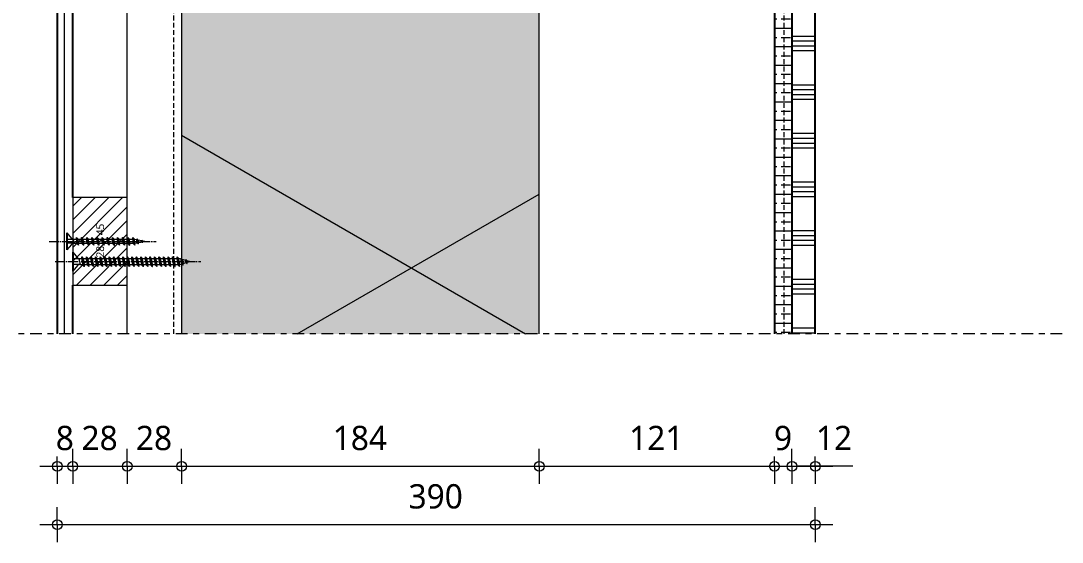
# Model space of a CAD drawing. Header units: millimetres. Extents: x 2927 to 18500, y -7154 to 6447.
# Drawn here: x 15997 to 16533, y -293 to -25 of the extents above; entities that cross this region are included whole.
import ezdxf

# ---------------------------------------------------------------- set-up
doc = ezdxf.new("R2010")
doc.units = ezdxf.units.MM
for name, pattern in [('MV_center', [15, 6, -3, 3, -3]), ('MV_hartlijn_staal', [6.6, 5, -0.8, 0, -0.8]), ('MV_hidden', [3.75, 2.5, -1.25])]:
    doc.linetypes.add(name, pattern=pattern)
for name, color, linetype, lineweight in [('A-ANNO-DIMS', 211, 'Continuous', 13), ('A-ANNO-DIMS-5', 211, 'Continuous', 13), ('A-ANNO-NOTE', 131, 'Continuous', 18), ('A-DETL', 90, 'Continuous', 13), ('A-DETL-GENF', 92, 'Continuous', 18), ('A-DETL-MEDM', 33, 'Continuous', 18)]:
    doc.layers.add(name, color=color, linetype=linetype, lineweight=lineweight)
doc.styles.add('Segoe UI_1', font='segoeui.ttf', dxfattribs={"height": 4})
doc.styles.add('Segoe UI_3', font='segoeui.ttf', dxfattribs={"height": 12.5})
doc.dimstyles.new('2_5_mm', dxfattribs={"dimscale": 304.8, "dimtxt": 13.092049, "dimasz": 0.016404, "dimexe": 0.029528, "dimexo": 0.0625, "dimgap": 0.014764, "dimtad": 1, "dimdec": 0, "dimzin": 0, "dimdsep": 46, "dimtxsty": 'Segoe UI_3', "dimblk1": 'DOTBLANK', "dimblk2": 'DOTBLANK', "dimsah": 1, "dimcen": 0.09, "dimdle": 0.029528, "dimazin": 0, "dimtfac": 1, "dimtdec": 4, "dimtix": 1, "dimtmove": 0, "dimatfit": 3, "dimfxl": 0.029528, "dimfxlon": 1, "dimtvp": 1, "dimtfill": 1, "dimtolj": 1, "dimtzin": 0, "dimarcsym": 2})
doc.dimstyles.new('2_5_mm_2', dxfattribs={"dimscale": 304.8, "dimtxt": 13.092049, "dimasz": 0.016404, "dimexe": 0.029528, "dimexo": 0.0625, "dimgap": 0.014764, "dimtad": 1, "dimdec": 0, "dimzin": 0, "dimdsep": 46, "dimtxsty": 'Segoe UI_3', "dimblk1": 'DOTBLANK', "dimblk2": 'DOTBLANK', "dimsah": 1, "dimcen": 0.09, "dimdle": 0.029528, "dimazin": 0, "dimtfac": 1, "dimtdec": 4, "dimtix": 1, "dimtmove": 1, "dimatfit": 3, "dimfxl": 0.029528, "dimfxlon": 1, "dimtvp": 1, "dimtfill": 1, "dimtolj": 1, "dimtzin": 0, "dimarcsym": 2})
doc.dimstyles.new('2_5_mm_4', dxfattribs={"dimscale": 304.8, "dimtxt": 13.092049, "dimasz": 0.016404, "dimexe": 0.029528, "dimexo": 0.0625, "dimgap": 0.014764, "dimtad": 1, "dimdec": 0, "dimzin": 0, "dimdsep": 46, "dimtxsty": 'Segoe UI_3', "dimblk1": 'DOTBLANK', "dimblk2": 'DOTBLANK', "dimsah": 1, "dimcen": 0.09, "dimdle": 0.029528, "dimazin": 0, "dimtfac": 1, "dimtdec": 4, "dimtix": 1, "dimtmove": 0, "dimatfit": 3, "dimfxl": 0.029528, "dimfxlon": 1, "dimtvp": 1, "dimtfill": 1, "dimtolj": 1, "dimtzin": 0, "dimarcsym": 2})

# ---------------------------------------------------------------- blocks, each defined once
blk = doc.blocks.new('42_isolatie - Type 1-4084875-Details Domera')
at = {"layer": 'A-DETL-GENF'}
blk.add_hatch(color=256, dxfattribs=at).paths.add_polyline_path([(219.74, 0.8), (669.88, 0.8), (669.88, 184.8), (219.74, 184.8), (219.74, 50.04)])
at = {"layer": 'A-DETL-GENF', "lineweight": 13}
h = blk.add_hatch(dxfattribs=at)
h.set_pattern_fill('FP_24', color=256, style=0, pattern_type=2)
h.set_pattern_definition([(60, (-2126.39, 181.76), (-155.885, 90), []), (120, (-2126.39, 181.76), (-155.885, -90), [])])
h.paths.add_polyline_path([(219.74, 0.8), (669.88, 0.8), (669.88, 184.8), (219.74, 184.8), (219.74, 50.04)])
at = {"layer": 'A-DETL-GENF'}
for p, q in [((669.88, 184.8), (219.74, 184.8)), ((669.88, 184.8), (219.74, 184.8)), ((669.88, 0.8), (669.88, 184.8)), ((669.88, 0.8), (669.88, 184.8)), ((219.74, 0.8), (485.88, 0.8)), ((219.74, 0.8), (485.88, 0.8)), ((485.88, 0.8), (669.88, 0.8))]:
    blk.add_line(p, q, dxfattribs=at)
blk = doc.blocks.new('00 hout rechthoekig - 28x45-V280-Details Domera')
at = {"layer": 'A-DETL-GENF', "lineweight": 13}
h = blk.add_hatch(dxfattribs=at)
h.set_pattern_fill('FP_339', color=256, style=0, pattern_type=2)
h.set_pattern_definition([(315, (160.531, 16024.233), (3.5355339, 3.5355339), [])])
h.paths.add_polyline_path([(0, -28), (45, -28), (45, 0), (0, 0)])
at = {"layer": 'A-DETL-MEDM'}
for p, q in [((45, 0), (0, 0)), ((0, 0), (0, -28)), ((45, -28), (45, 0)), ((0, -28), (45, -28))]:
    blk.add_line(p, q, dxfattribs=at)
blk = doc.blocks.new('28 schroeven 2D - Verzonken schroef 5_0x60mm-3245535-Details Domera')
at = {"layer": 'A-DETL-GENF', "linetype": 'MV_hartlijn_staal', "lineweight": 13}
blk.add_line((0, 9.1), (0, -65.9), dxfattribs=at)
at = {"layer": 'A-DETL-GENF', "lineweight": 5}
for p, q in [((-4.9, 0), (4.9, 0)), ((-2.04, -2.4), (-4.9, 0)), ((4.9, 0), (2.04, -2.4)), ((-4.54, -0.3), (4.54, -0.3)), ((2.5, -4.74), (-2.5, -5.9)), ((-2.5, -5.9), (-1.75, -5.26)), ((-1.5, -4), (1.53, -3.26)), ((-1.5, -3.55), (-1.5, -55)), ((1.5, -55), (1.5, -3.55)), ((1.75, -5.38), (2.5, -4.74)), ((2.5, -7.07), (-2.5, -8.23)), ((-2.5, -8.23), (-1.75, -7.59)), ((2.5, -9.4), (-2.5, -10.57)), ((-2.5, -10.57), (-1.75, -9.93)), ((1.75, -7.71), (2.5, -7.07)), ((1.75, -10.04), (2.5, -9.4)), ((2.5, -11.73), (-2.5, -12.9)), ((-2.5, -12.9), (-1.75, -12.26)), ((2.5, -14.07), (-2.5, -15.23)), ((-2.5, -15.23), (-1.75, -14.59)), ((1.75, -12.37), (2.5, -11.73)), ((1.75, -14.71), (2.5, -14.07)), ((2.5, -16.4), (-2.5, -17.56)), ((-2.5, -17.56), (-1.75, -16.92)), ((2.5, -18.73), (-2.5, -19.9)), ((-2.5, -19.9), (-1.75, -19.26)), ((2.5, -21.07), (-2.5, -22.23)), ((1.75, -17.04), (2.5, -16.4)), ((1.75, -19.37), (2.5, -18.73)), ((1.75, -21.71), (2.5, -21.07)), ((-2.5, -22.23), (-1.75, -21.59)), ((2.5, -23.4), (-2.5, -24.56)), ((-2.5, -24.56), (-1.75, -23.92)), ((2.5, -25.73), (-2.5, -26.9)), ((-2.5, -26.9), (-1.75, -26.26)), ((1.75, -24.04), (2.5, -23.4)), ((1.75, -26.37), (2.5, -25.73)), ((2.5, -28.07), (-2.5, -29.23)), ((-2.5, -29.23), (-1.75, -28.59)), ((2.5, -30.4), (-2.5, -31.56)), ((-2.5, -31.56), (-1.75, -30.92)), ((1.75, -28.71), (2.5, -28.07)), ((1.75, -31.04), (2.5, -30.4)), ((2.5, -32.73), (-2.5, -33.9)), ((-2.5, -33.9), (-1.75, -33.26)), ((2.5, -35.07), (-2.5, -36.23)), ((-2.5, -36.23), (-1.75, -35.59)), ((2.5, -37.4), (-2.5, -38.56)), ((1.75, -33.37), (2.5, -32.73)), ((1.75, -35.71), (2.5, -35.07)), ((1.75, -38.04), (2.5, -37.4)), ((-2.5, -38.56), (-1.75, -37.92)), ((2.5, -39.73), (-2.5, -40.9)), ((-2.5, -40.9), (-1.75, -40.26)), ((2.5, -42.06), (-2.5, -43.23)), ((-2.5, -43.23), (-1.75, -42.59)), ((1.75, -40.37), (2.5, -39.73)), ((1.75, -42.7), (2.5, -42.06)), ((2.5, -44.4), (-2.5, -45.56)), ((-2.5, -45.56), (-1.75, -44.92)), ((2.5, -46.73), (-2.5, -47.89)), ((-2.5, -47.89), (-1.75, -47.25)), ((1.75, -45.04), (2.5, -44.4)), ((1.75, -47.37), (2.5, -46.73)), ((2.5, -49.06), (-2.5, -50.23)), ((-2.5, -50.23), (-1.75, -49.59)), ((2.5, -51.4), (-2.5, -52.56)), ((-2.5, -52.56), (-1.75, -51.92)), ((1.75, -49.7), (2.5, -49.06)), ((1.75, -52.04), (2.5, -51.4)), ((2.5, -53.73), (-2.5, -54.89)), ((-2.5, -54.89), (-1.75, -54.25)), ((1.76, -55.84), (-1.76, -56.66)), ((-1.76, -56.66), (-1.01, -56.02)), ((-1.5, -55), (0, -60)), ((-1.02, -58.71), (-0.27, -58.07)), ((1.02, -58.23), (-1.02, -58.71)), ((0, -60), (1.5, -55)), ((0.27, -58.87), (1.02, -58.23)), ((1.01, -56.48), (1.76, -55.84)), ((1.75, -54.37), (2.5, -53.73))]:
    blk.add_line(p, q, dxfattribs=at)
at = {"layer": 'A-DETL-GENF'}
for p, q in [((-1.5, -3.55), (-1.5, 0)), ((1.5, -3.55), (1.5, 0))]:
    blk.add_line(p, q, dxfattribs=at)
at = {"layer": 'A-DETL-GENF', "lineweight": 5}
for centre, start, end in [((-3, -3.55), 360, 50), ((3, -3.55), 130, 180)]:
    blk.add_arc(centre, 1.5, start, end, dxfattribs=at)
for points in [[(-1.75, -5.26), (2.23, -4.46), (2.5, -4.74)], [(-2.5, -5.9), (-1.83, -6.19), (1.75, -5.38)], [(-2.5, -8.23), (-1.83, -8.53), (1.75, -7.71)], [(-2.5, -10.57), (-1.83, -10.86), (1.75, -10.04)], [(-1.75, -7.59), (2.23, -6.79), (2.5, -7.07)], [(-1.75, -9.93), (2.23, -9.12), (2.5, -9.4)], [(-2.5, -12.9), (-1.83, -13.19), (1.75, -12.37)], [(-2.5, -15.23), (-1.83, -15.53), (1.75, -14.71)], [(-1.75, -12.26), (2.23, -11.46), (2.5, -11.73)], [(-1.75, -14.59), (2.23, -13.79), (2.5, -14.07)], [(-2.5, -17.56), (-1.83, -17.86), (1.75, -17.04)], [(-2.5, -19.9), (-1.83, -20.19), (1.75, -19.37)], [(-1.75, -16.92), (2.23, -16.12), (2.5, -16.4)], [(-1.75, -19.26), (2.23, -18.46), (2.5, -18.73)], [(-1.75, -21.59), (2.23, -20.79), (2.5, -21.07)], [(-2.5, -22.23), (-1.83, -22.52), (1.75, -21.71)], [(-2.5, -24.56), (-1.83, -24.86), (1.75, -24.04)], [(-2.5, -26.9), (-1.83, -27.19), (1.75, -26.37)], [(-1.75, -23.92), (2.23, -23.12), (2.5, -23.4)], [(-1.75, -26.26), (2.23, -25.46), (2.5, -25.73)], [(-2.5, -29.23), (-1.83, -29.52), (1.75, -28.71)], [(-2.5, -31.56), (-1.83, -31.86), (1.75, -31.04)], [(-1.75, -28.59), (2.23, -27.79), (2.5, -28.07)], [(-1.75, -30.92), (2.23, -30.12), (2.5, -30.4)], [(-2.5, -33.9), (-1.83, -34.19), (1.75, -33.37)], [(-2.5, -36.23), (-1.83, -36.52), (1.75, -35.71)], [(-1.75, -33.26), (2.23, -32.46), (2.5, -32.73)], [(-1.75, -35.59), (2.23, -34.79), (2.5, -35.07)], [(-1.75, -37.92), (2.23, -37.12), (2.5, -37.4)], [(-2.5, -38.56), (-1.83, -38.86), (1.75, -38.04)], [(-2.5, -40.9), (-1.83, -41.19), (1.75, -40.37)], [(-2.5, -43.23), (-1.83, -43.52), (1.75, -42.7)], [(-1.75, -40.26), (2.23, -39.45), (2.5, -39.73)], [(-1.75, -42.59), (2.23, -41.79), (2.5, -42.06)], [(-2.5, -45.56), (-1.83, -45.86), (1.75, -45.04)], [(-2.5, -47.89), (-1.83, -48.19), (1.75, -47.37)], [(-1.75, -44.92), (2.23, -44.12), (2.5, -44.4)], [(-1.75, -47.25), (2.23, -46.45), (2.5, -46.73)], [(-2.5, -50.23), (-1.83, -50.52), (1.75, -49.7)], [(-2.5, -52.56), (-1.83, -52.85), (1.75, -52.04)], [(-1.75, -49.59), (2.23, -48.79), (2.5, -49.06)], [(-1.75, -51.92), (2.23, -51.12), (2.5, -51.4)], [(-2.5, -54.89), (-1.83, -55.19), (1.75, -54.37)], [(-1.76, -56.66), (-1.34, -56.87), (1.01, -56.48)], [(-1.75, -54.25), (2.23, -53.45), (2.5, -53.73)], [(-1.02, -58.71), (-0.85, -58.85), (0.27, -58.87)], [(-1.01, -56.02), (1.59, -55.65), (1.76, -55.84)], [(-0.27, -58.07), (0.96, -58.13), (1.02, -58.23)]]:
    blk.add_open_spline(points, degree=2, dxfattribs=at)
blk = doc.blocks.new('28 schroeven 2D - Verzonken schroef 4_0x40mm-3245472-Details Domera')
at = {"layer": 'A-DETL-GENF', "linetype": 'MV_hartlijn_staal', "lineweight": 13}
blk.add_line((0, 9.1), (0, -45.9), dxfattribs=at)
at = {"layer": 'A-DETL-GENF', "lineweight": 5}
for p, q in [((-4.4, 0), (4.4, 0)), ((-1.54, -2.4), (-4.4, 0)), ((4.4, 0), (1.54, -2.4)), ((-4.04, -0.3), (4.04, -0.3)), ((2, -4.97), (-2, -5.9)), ((-2, -5.9), (-1.25, -5.26)), ((-1, -4), (1.03, -3.26)), ((-1, -3.55), (-1, -35)), ((1, -35), (1, -3.55)), ((1.25, -5.61), (2, -4.97)), ((2, -7.6), (-2, -8.54)), ((-2, -8.54), (-1.25, -7.9)), ((2, -10.24), (-2, -11.17)), ((-2, -11.17), (-1.25, -10.53)), ((1.25, -8.24), (2, -7.6)), ((1.25, -10.88), (2, -10.24)), ((2, -12.88), (-2, -13.81)), ((-2, -13.81), (-1.25, -13.17)), ((2, -15.51), (-2, -16.44)), ((-2, -16.44), (-1.25, -15.8)), ((1.25, -13.52), (2, -12.88)), ((1.25, -16.15), (2, -15.51)), ((2, -18.15), (-2, -19.08)), ((-2, -19.08), (-1.25, -18.44)), ((2, -20.78), (-2, -21.71)), ((-2, -21.71), (-1.25, -21.07)), ((1.25, -18.79), (2, -18.15)), ((1.25, -21.42), (2, -20.78)), ((2, -23.42), (-2, -24.35)), ((-2, -24.35), (-1.25, -23.71)), ((2, -26.06), (-2, -26.99)), ((-2, -26.99), (-1.25, -26.35)), ((1.25, -24.06), (2, -23.42)), ((1.25, -26.7), (2, -26.06)), ((2, -28.69), (-2, -29.62)), ((-2, -29.62), (-1.25, -28.98)), ((2, -31.33), (-2, -32.26)), ((-2, -32.26), (-1.25, -31.62)), ((1.25, -29.33), (2, -28.69)), ((1.25, -31.97), (2, -31.33)), ((2, -33.96), (-2, -34.89)), ((-2, -34.89), (-1.25, -34.25)), ((-1.26, -36.66), (-0.51, -36.02)), ((1.26, -36.07), (-1.26, -36.66)), ((-1, -35), (0, -40)), ((0, -40), (1, -35)), ((0.51, -36.71), (1.26, -36.07)), ((1.25, -34.6), (2, -33.96)), ((-0.52, -38.71), (0.23, -38.07)), ((0.52, -38.47), (-0.52, -38.71)), ((-0.23, -39.11), (0.52, -38.47))]:
    blk.add_line(p, q, dxfattribs=at)
at = {"layer": 'A-DETL-GENF'}
for p, q in [((-1, -3.55), (-1, 0)), ((1, -3.55), (1, 0))]:
    blk.add_line(p, q, dxfattribs=at)
at = {"layer": 'A-DETL-GENF', "lineweight": 5}
for centre, start, end in [((-2.5, -3.55), 360, 50), ((2.5, -3.55), 130, 180)]:
    blk.add_arc(centre, 1.5, start, end, dxfattribs=at)
for points in [[(-1.25, -5.26), (1.8, -4.75), (2, -4.97)], [(-2, -5.9), (-1.5, -6.14), (1.25, -5.61)], [(-2, -8.54), (-1.5, -8.78), (1.25, -8.24)], [(-1.25, -7.9), (1.8, -7.39), (2, -7.6)], [(-1.25, -10.53), (1.8, -10.02), (2, -10.24)], [(-2, -11.17), (-1.5, -11.41), (1.25, -10.88)], [(-2, -13.81), (-1.5, -14.05), (1.25, -13.52)], [(-1.25, -13.17), (1.8, -12.66), (2, -12.88)], [(-1.25, -15.8), (1.8, -15.29), (2, -15.51)], [(-2, -16.44), (-1.5, -16.68), (1.25, -16.15)], [(-2, -19.08), (-1.5, -19.32), (1.25, -18.79)], [(-2, -21.71), (-1.5, -21.96), (1.25, -21.42)], [(-1.25, -18.44), (1.8, -17.93), (2, -18.15)], [(-1.25, -21.07), (1.8, -20.57), (2, -20.78)], [(-2, -24.35), (-1.5, -24.59), (1.25, -24.06)], [(-2, -26.99), (-1.5, -27.23), (1.25, -26.7)], [(-1.25, -23.71), (1.8, -23.2), (2, -23.42)], [(-1.25, -26.35), (1.8, -25.84), (2, -26.06)], [(-2, -29.62), (-1.5, -29.86), (1.25, -29.33)], [(-2, -32.26), (-1.5, -32.5), (1.25, -31.97)], [(-1.25, -28.98), (1.8, -28.47), (2, -28.69)], [(-1.25, -31.62), (1.8, -31.11), (2, -31.33)], [(-2, -34.89), (-1.5, -35.13), (1.25, -34.6)], [(-1.26, -36.66), (-1, -36.82), (0.51, -36.71)], [(-1.25, -34.25), (1.8, -33.74), (2, -33.96)], [(-0.51, -36.02), (1.16, -35.94), (1.26, -36.07)], [(-0.52, -38.71), (-0.51, -38.79), (-0.23, -39.11)], [(0.23, -38.07), (0.53, -38.42), (0.52, -38.47)]]:
    blk.add_open_spline(points, degree=2, dxfattribs=at)
blk = doc.blocks.new('NLRS_00_DI_maskeer - Type 1-4235191-Details Domera')
at = {"layer": 'A-DETL-GENF', "linetype": 'MV_center'}
blk.add_line((-100, 0), (507, 0), dxfattribs=at)
blk = doc.blocks.new('DIMBLOCK380-Details Domera')
at = {"layer": 'A-ANNO-DIMS-5'}
for p, q in [((16016.23, -253.69), (16016.23, -244.69)), ((16024.23, -253.69), (16024.23, -244.69)), ((16007.23, -253.69), (16024.23, -253.69)), ((16016.23, -253.69), (16016.23, -262.69)), ((16024.23, -253.69), (16024.23, -262.69))]:
    blk.add_line(p, q, dxfattribs=at)
for centre in [(16016.23, -253.69), (16024.23, -253.69)]:
    blk.add_circle(centre, 2.5, dxfattribs=at)
at = {"layer": 'A-ANNO-DIMS-5', "color": 0, "insert": (16015.47, -232.88), "char_height": 12.5, "width": 11.4258, "attachment_point": 1, "line_spacing_factor": 1.142579, "style": 'Segoe UI_3', "bg_fill": 3, "box_fill_scale": 1.25, "bg_fill_color": 9, "bg_fill_true_color": 13158600, "bg_fill_transparency": 0}
blk.add_mtext('8', dxfattribs=at)
blk = doc.blocks.new('_DotBlank')
at = {"color": 0, "linetype": 'ByBlock', "lineweight": -2}
blk.add_line((-0.5, 0), (-1, 0), dxfattribs=at)
blk.add_circle((0, 0), 0.5, dxfattribs=at)
blk = doc.blocks.new('DIMBLOCK381-Details Domera')
at = {"layer": 'A-ANNO-DIMS-5'}
for p, q in [((16024.23, -253.69), (16024.23, -244.69)), ((16052.23, -253.69), (16052.23, -244.69)), ((16024.23, -253.69), (16052.23, -253.69)), ((16024.23, -253.69), (16024.23, -262.69)), ((16052.23, -253.69), (16052.23, -262.69))]:
    blk.add_line(p, q, dxfattribs=at)
for centre in [(16024.23, -253.69), (16052.23, -253.69)]:
    blk.add_circle(centre, 2.5, dxfattribs=at)
at = {"layer": 'A-ANNO-DIMS-5', "color": 0, "insert": (16028.71, -232.88), "char_height": 12.5, "width": 22.8516, "attachment_point": 1, "line_spacing_factor": 1.142579, "style": 'Segoe UI_3', "bg_fill": 3, "box_fill_scale": 1.25, "bg_fill_color": 9, "bg_fill_true_color": 13158600, "bg_fill_transparency": 0}
blk.add_mtext('28', dxfattribs=at)
blk = doc.blocks.new('DIMBLOCK382-Details Domera')
at = {"layer": 'A-ANNO-DIMS-5'}
for p, q in [((16052.23, -253.69), (16052.23, -244.69)), ((16080.23, -253.69), (16080.23, -244.69)), ((16052.23, -253.69), (16080.23, -253.69)), ((16052.23, -253.69), (16052.23, -262.69)), ((16080.23, -253.69), (16080.23, -262.69))]:
    blk.add_line(p, q, dxfattribs=at)
for centre in [(16052.23, -253.69), (16080.23, -253.69)]:
    blk.add_circle(centre, 2.5, dxfattribs=at)
at = {"layer": 'A-ANNO-DIMS-5', "color": 0, "insert": (16056.71, -232.88), "char_height": 12.5, "width": 22.8516, "attachment_point": 1, "line_spacing_factor": 1.142579, "style": 'Segoe UI_3', "bg_fill": 3, "box_fill_scale": 1.25, "bg_fill_color": 9, "bg_fill_true_color": 13158600, "bg_fill_transparency": 0}
blk.add_mtext('28', dxfattribs=at)
blk = doc.blocks.new('DIMBLOCK383-Details Domera')
at = {"layer": 'A-ANNO-DIMS-5'}
for p, q in [((16080.23, -253.69), (16080.23, -244.69)), ((16264.23, -253.69), (16264.23, -244.69)), ((16080.23, -253.69), (16264.23, -253.69)), ((16080.23, -253.69), (16080.23, -262.69)), ((16264.23, -253.69), (16264.23, -262.69))]:
    blk.add_line(p, q, dxfattribs=at)
for centre in [(16080.23, -253.69), (16264.23, -253.69)]:
    blk.add_circle(centre, 2.5, dxfattribs=at)
at = {"layer": 'A-ANNO-DIMS-5', "color": 0, "insert": (16157.95, -232.88), "char_height": 12.5, "width": 34.2774, "attachment_point": 1, "line_spacing_factor": 1.142579, "style": 'Segoe UI_3', "bg_fill": 3, "box_fill_scale": 1.25, "bg_fill_color": 9, "bg_fill_true_color": 13158600, "bg_fill_transparency": 0}
blk.add_mtext('184', dxfattribs=at)
blk = doc.blocks.new('DIMBLOCK384-Details Domera')
at = {"layer": 'A-ANNO-DIMS-5'}
for p, q in [((16264.23, -253.69), (16264.23, -244.69)), ((16385.23, -253.69), (16385.23, -244.69)), ((16264.23, -253.69), (16385.23, -253.69)), ((16264.23, -253.69), (16264.23, -262.69)), ((16385.23, -253.69), (16385.23, -262.69))]:
    blk.add_line(p, q, dxfattribs=at)
for centre in [(16264.23, -253.69), (16385.23, -253.69)]:
    blk.add_circle(centre, 2.5, dxfattribs=at)
at = {"layer": 'A-ANNO-DIMS-5', "color": 0, "insert": (16310.45, -232.88), "char_height": 12.5, "width": 34.2774, "attachment_point": 1, "line_spacing_factor": 1.142579, "style": 'Segoe UI_3', "bg_fill": 3, "box_fill_scale": 1.25, "bg_fill_color": 9, "bg_fill_true_color": 13158600, "bg_fill_transparency": 0}
blk.add_mtext('121', dxfattribs=at)
blk = doc.blocks.new('DIMBLOCK385-Details Domera')
at = {"layer": 'A-ANNO-DIMS-5'}
for p, q in [((16385.23, -253.69), (16385.23, -244.69)), ((16394.23, -253.69), (16394.23, -244.69)), ((16385.23, -253.69), (16394.23, -253.69)), ((16385.23, -253.69), (16385.23, -262.69)), ((16394.23, -253.69), (16394.23, -262.69))]:
    blk.add_line(p, q, dxfattribs=at)
for centre in [(16385.23, -253.69), (16394.23, -253.69)]:
    blk.add_circle(centre, 2.5, dxfattribs=at)
at = {"layer": 'A-ANNO-DIMS-5', "color": 0, "insert": (16384.97, -232.88), "char_height": 12.5, "width": 11.4258, "attachment_point": 1, "line_spacing_factor": 1.142579, "style": 'Segoe UI_3', "bg_fill": 3, "box_fill_scale": 1.25, "bg_fill_color": 9, "bg_fill_true_color": 13158600, "bg_fill_transparency": 0}
blk.add_mtext('9', dxfattribs=at)
blk = doc.blocks.new('DIMBLOCK386-Details Domera')
at = {"layer": 'A-ANNO-DIMS-5'}
for p, q in [((16394.23, -253.69), (16394.23, -244.69)), ((16406.23, -253.69), (16406.23, -244.69)), ((16394.23, -253.69), (16415.23, -253.69)), ((16394.23, -253.69), (16394.23, -262.69)), ((16396.55, -253.69), (16400.23, -253.69)), ((16425.59, -253.69), (16396.55, -253.69)), ((16406.23, -253.69), (16406.23, -262.69))]:
    blk.add_line(p, q, dxfattribs=at)
for centre in [(16394.23, -253.69), (16406.23, -253.69)]:
    blk.add_circle(centre, 2.5, dxfattribs=at)
at = {"layer": 'A-ANNO-DIMS-5', "color": 0, "insert": (16406.55, -232.88), "char_height": 12.5, "width": 22.8516, "attachment_point": 1, "line_spacing_factor": 1.142579, "style": 'Segoe UI_3', "bg_fill": 3, "box_fill_scale": 1.25, "bg_fill_color": 9, "bg_fill_true_color": 13158600, "bg_fill_transparency": 0}
blk.add_mtext('12', dxfattribs=at)
blk = doc.blocks.new('DIMBLOCK451-Details Domera')
at = {"layer": 'A-ANNO-DIMS-5'}
for p, q in [((16016.23, -283.69), (16016.23, -274.69)), ((16406.23, -283.69), (16406.23, -274.69)), ((16007.23, -283.69), (16415.23, -283.69)), ((16016.23, -283.69), (16016.23, -292.69)), ((16406.23, -283.69), (16406.23, -292.69))]:
    blk.add_line(p, q, dxfattribs=at)
for centre in [(16016.23, -283.69), (16406.23, -283.69)]:
    blk.add_circle(centre, 2.5, dxfattribs=at)
at = {"layer": 'A-ANNO-DIMS-5', "color": 0, "insert": (16196.95, -262.88), "char_height": 12.5, "width": 34.2774, "attachment_point": 1, "line_spacing_factor": 1.142579, "style": 'Segoe UI_3', "bg_fill": 3, "box_fill_scale": 1.25, "bg_fill_color": 9, "bg_fill_true_color": 13158600, "bg_fill_transparency": 0}
blk.add_mtext('390', dxfattribs=at)

msp = doc.modelspace()

# ---------------------------------------------------------------- hatches: boundary and pattern name
at = {"layer": 'A-DETL-GENF', "lineweight": 13}
h = msp.add_hatch(dxfattribs=at)
h.set_pattern_fill('FP_338', color=250, style=0, pattern_type=2)
h.set_pattern_definition([(90, (0, 0), (-7.5, 5e-16), [])])
h.paths.add_polyline_path([(16024.23, -185.66), (16024.23, 274.47), (16016.23, 274.47), (16016.23, -185.66)])
h = msp.add_hatch(dxfattribs=at)
h.set_pattern_fill('FP_4', color=250, style=0, pattern_type=2)
h.set_pattern_definition([(0, (0, 0), (0, 9.476), []), (0, (0, 4.738), (0, 9.476), [4.738, -2.369])])
h.paths.add_polyline_path([(16385.23, -185.66), (16394.23, -185.66), (16394.23, 118.48), (16385.23, 118.48), (16385.23, 80.48)])
h = msp.add_hatch(dxfattribs=at)
h.set_pattern_fill('FP_144', color=253, style=0, pattern_type=2)
h.set_pattern_definition([(0, (0, 10), (0, 25), []), (0, (0, 12.5), (0, 25), []), (0, (0, 15), (0, 25), []), (0, (0, 17.5), (0, 25), [])])
h.paths.add_polyline_path([(16406.23, -185.66), (16406.23, 91.48), (16394.23, 91.48), (16394.23, -185.66)])

# ---------------------------------------------------------------- linework, layer by layer
at = {"layer": 'A-DETL', "linetype": 'MV_hidden', "lineweight": 18}
for p, q in [((16076.23, -185.66), (16076.23, 297.56)), ((16390.23, -185.66), (16390.23, 122.48))]:
    msp.add_line(p, q, dxfattribs=at)
at = {"layer": 'A-DETL', "lineweight": 25}
for p, q in [((16016.23, 274.47), (16016.23, -185.66)), ((16024.23, -115.53), (16024.23, 239.47)), ((16394.23, 91.48), (16394.23, -185.66)), ((16406.23, -185.66), (16406.23, 91.48)), ((16385.23, 80.48), (16385.23, -185.66)), ((16024.23, -185.66), (16024.23, -160.53))]:
    msp.add_line(p, q, dxfattribs=at)
at = {"layer": 'A-DETL', "lineweight": 18}
for p, q in [((16052.23, -115.53), (16052.23, 239.47)), ((16052.23, -185.66), (16052.23, -160.53))]:
    msp.add_line(p, q, dxfattribs=at)

# ---------------------------------------------------------------- block references
at = {"layer": 'A-DETL-GENF', "rotation": 89.99999999999991}
for name, p in [('42_isolatie - Type 1-4084875-Details Domera', (16265.03, -405.39)), ('28 schroeven 2D - Verzonken schroef 4_0x40mm-3245472-Details Domera', (16021.23, -138.03)), ('28 schroeven 2D - Verzonken schroef 5_0x60mm-3245535-Details Domera', (16024.23, -148.47))]:
    msp.add_blockref(name, p, dxfattribs=at)
at = {"layer": 'A-DETL-GENF', "linetype": 'MV_center', "rotation": 180}
msp.add_blockref('NLRS_00_DI_maskeer - Type 1-4235191-Details Domera', (16433.23, -185.66), dxfattribs=at)
at = {"layer": 'A-DETL-MEDM', "rotation": 89.99999999999991}
msp.add_blockref('00 hout rechthoekig - 28x45-V280-Details Domera', (16024.23, -160.53), dxfattribs=at)

# ---------------------------------------------------------------- texts
at = {"layer": 'A-ANNO-NOTE', "lineweight": 13, "insert": (16036.32, -146.34), "char_height": 4, "width": 23.6498, "attachment_point": 1, "rotation": 90, "style": 'Segoe UI_1'}
msp.add_mtext('28 x 45', dxfattribs=at)

# ---------------------------------------------------------------- dimensions: what is measured, and where the dimension line sits
at = {"layer": 'A-ANNO-DIMS'}
dim = msp.add_linear_dim(base=(16024.23, -253.69), p1=(16016.23, -244.69), p2=(16024.23, -244.69), dimstyle='2_5_mm', override={"dimpost": '<>', "dimfxl": 8}, dxfattribs=at)
dim.commit()
dim.dimension.update_dxf_attribs({"geometry": 'DIMBLOCK380-Details Domera', "text_midpoint": (16020.23, -242.73)})

# ---------------------------------------------------------------- next in the draw order: dimensions: what is measured, and where the dimension line sits
dim = msp.add_linear_dim(base=(16052.23, -253.69), p1=(16024.23, -244.69), p2=(16052.23, -244.69), dimstyle='2_5_mm', override={"dimpost": '<>', "dimfxl": 28}, dxfattribs=at)
dim.commit()
dim.dimension.update_dxf_attribs({"geometry": 'DIMBLOCK381-Details Domera', "text_midpoint": (16038.23, -242.73)})

# ---------------------------------------------------------------- next in the draw order: dimensions: what is measured, and where the dimension line sits
dim = msp.add_linear_dim(base=(16080.23, -253.69), p1=(16052.23, -244.69), p2=(16080.23, -244.69), dimstyle='2_5_mm', override={"dimpost": '<>', "dimfxl": 28}, dxfattribs=at)
dim.commit()
dim.dimension.update_dxf_attribs({"geometry": 'DIMBLOCK382-Details Domera', "text_midpoint": (16066.23, -242.73)})

# ---------------------------------------------------------------- next in the draw order: dimensions: what is measured, and where the dimension line sits
dim = msp.add_linear_dim(base=(16264.23, -253.69), p1=(16080.23, -244.69), p2=(16264.23, -244.69), dimstyle='2_5_mm', override={"dimpost": '<>', "dimfxl": 184}, dxfattribs=at)
dim.commit()
dim.dimension.update_dxf_attribs({"geometry": 'DIMBLOCK383-Details Domera', "text_midpoint": (16172.23, -242.7)})

# ---------------------------------------------------------------- next in the draw order: dimensions: what is measured, and where the dimension line sits
dim = msp.add_linear_dim(base=(16385.23, -253.69), p1=(16264.23, -244.69), p2=(16385.23, -244.69), dimstyle='2_5_mm', override={"dimpost": '<>', "dimfxl": 121}, dxfattribs=at)
dim.commit()
dim.dimension.update_dxf_attribs({"geometry": 'DIMBLOCK384-Details Domera', "text_midpoint": (16324.73, -242.8)})

# ---------------------------------------------------------------- next in the draw order: dimensions: what is measured, and where the dimension line sits
dim = msp.add_linear_dim(base=(16394.23, -253.69), p1=(16385.23, -244.69), p2=(16394.23, -244.69), dimstyle='2_5_mm', override={"dimpost": '<>', "dimfxl": 9}, dxfattribs=at)
dim.commit()
dim.dimension.update_dxf_attribs({"geometry": 'DIMBLOCK385-Details Domera', "text_midpoint": (16389.73, -242.72)})

# ---------------------------------------------------------------- next in the draw order: dimensions: what is measured, and where the dimension line sits
dim = msp.add_linear_dim(base=(16406.23, -253.69), p1=(16394.23, -244.69), p2=(16406.23, -244.69), dimstyle='2_5_mm_2', override={"dimpost": '<>', "dimfxl": 12}, dxfattribs=at)
dim.commit()
dim.dimension.update_dxf_attribs({"geometry": 'DIMBLOCK386-Details Domera', "text_midpoint": (16417.97, -241.21), "dimtype": 160})

# ---------------------------------------------------------------- next in the draw order: dimensions: what is measured, and where the dimension line sits
dim = msp.add_linear_dim(base=(16406.23, -283.69), p1=(16016.23, -274.69), p2=(16406.23, -274.69), dimstyle='2_5_mm_4', override={"dimpost": '<>', "dimfxl": 390}, dxfattribs=at)
dim.commit()
dim.dimension.update_dxf_attribs({"geometry": 'DIMBLOCK451-Details Domera', "text_midpoint": (16211.23, -272.72)})

doc.saveas('drawing.dxf')
